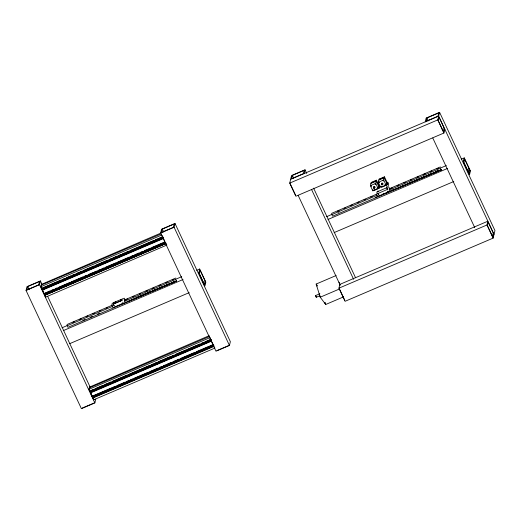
<?xml version="1.0" encoding="UTF-8"?>
<svg xmlns="http://www.w3.org/2000/svg" width="521" height="521" viewBox="0 0 521 521"><rect width="100%" height="100%" fill="white"/><g stroke="black" fill="none" stroke-linecap="round" stroke-linejoin="round"><path stroke-width="0.78" d="M95.773 399.132L94.861 402.909L81.4 408.659L26.05 290.451L26.962 286.667L40.423 280.923L41.797 283.86M27.75 286.55L26.949 289.852L38.723 284.824L39.524 281.522L27.75 286.55L29.124 289.487M94.861 402.909L39.511 284.7L40.423 280.923M40.938 286.387L41.628 288.621M41.055 285.899L41.296 284.902M41.413 284.407L160.403 233.291M161.673 235.049L41.459 286.459M41.667 288.673C40.599 285.449 43.829 292.704 42.429 290.099L163.522 238.514M43.757 292.945L45.21 296.045L44.845 295.27L165.978 243.561M45.776 296.729L45.679 297.1L166.909 245.02M66.994 325.247L67.196 324.427L112.575 305.052M89.143 388.594L89.384 387.598M89.501 387.103L209.24 335.667M209.37 336.573L89.905 387.663M89.755 391.369L89.423 390.47M90.485 392.919L211.103 341.288M113.461 304.349L113.578 303.867L122.214 300.278L113.63 303.945M91.624 395.042L90.55 391.89M92.178 396.54C91.11 393.316 94.34 400.571 92.933 397.966L214.033 346.387M214.665 347.767L214.906 348.08L93.747 399.796L93.865 399.425M124.701 299.875L124.89 301.503M160.637 232.991L161.549 229.214L175.01 223.47L230.36 341.678L229.448 345.456L215.987 351.206L160.637 232.991L174.092 227.247L175.01 223.47M162.337 229.09L161.536 232.399L173.311 227.371L174.112 224.069L162.337 229.09L163.711 232.027M162.799 236.964L41.7 288.549M165.216 242.135L44.871 293.401M199.68 269.025L198.761 272.802L204.916 285.938L205.828 282.161L199.68 269.025L196.684 270.301M205.385 281.574L204.584 284.883L199.204 273.388L200.005 270.08L205.385 281.574L203.144 282.532M210.152 337.374L210.21 338.253M213.304 344.83L92.21 396.416M444.836 129.254L443.918 133.031L295.876 196.235L289.728 183.099L291.552 175.544L305.013 169.794L306.732 173.467M292.34 175.421L291.539 178.723L303.313 173.695L304.114 170.393L292.34 175.421L293.714 178.358M304.101 173.578L305.013 169.794M331.584 214.118L331.786 213.297L377.165 193.923M338.93 288.172L339.842 284.394L487.884 221.197L486.972 224.974L493.12 238.11L345.078 301.307L338.93 288.172L486.972 224.974M378.93 185.424L378.161 188.595L372.808 190.881L370.366 185.658L371.134 182.487L376.488 180.201L379.698 187.065L379.47 188.009L374.117 190.295M378.161 188.595L375.719 183.379L376.488 180.201M386.882 182.031L386.113 185.209L380.76 187.488L378.311 182.265L379.08 179.094L384.433 176.808L387.65 183.672L387.422 184.616L382.069 186.902M386.113 185.209L383.664 179.986L384.433 176.808M386.543 187.834L376.742 192.021L377.51 193.662L387.311 189.475L386.543 187.834L386.882 186.44M387.383 184.349L387.891 182.259L388.659 183.9L387.311 189.475M389.291 188.752L389.389 190.145M425.227 121.868L426.139 118.091L439.6 112.341L494.95 230.549L493.12 238.11M426.927 117.967L426.126 121.269L437.9 116.242L438.702 112.94L426.927 117.967L428.301 120.905M443.918 133.031L437.77 119.902L439.6 112.341M444.393 128.667L443.592 131.976L438.213 120.481L439.014 117.179L444.393 128.667L442.153 129.631M464.27 157.896L463.351 161.673L469.506 174.809L470.417 171.031L464.27 157.896L461.274 159.172M463.794 162.259L464.595 158.957M467.884 170.895L468.653 167.723M469.975 170.445L469.174 173.754L463.67 161.901L464.439 158.723L469.975 170.445L467.734 171.402M493.595 233.747L492.794 237.048L487.415 225.56L488.216 222.252L493.595 233.747L491.349 234.704M319.861 295.739L316.26 297.276L315.505 295.622L319.848 293.727M316.26 297.276L316.188 296.788M93.773 399.789L92.933 398.194M376.423 181.145L376.409 180.807M383.632 178.429L384.166 178.423M74.51 321.672L72.933 322.395M94.379 313.186L92.803 313.909M101.002 310.36L99.426 311.083M115.844 301.809L115.219 302.115M120.768 301.06L120.156 301.34M140.748 293.395L139.237 294.137M147.371 290.568L145.795 291.291M167.241 282.082L165.665 282.812M173.864 279.256L172.288 279.979M365.599 199.23L364.016 199.953M392.092 187.925L390.509 188.648M438.454 168.127L436.943 168.876M371.707 182.624L373.003 182.116L372.163 182.584M383.892 177.42L384.355 177.414L384.251 177.85M374.56 187.339L373.935 187.273M386.25 184.74L385.814 184.896L386.094 184.695M378.37 187.378L377.986 187.58M383.078 186.257L383.215 186.186M375.016 181.38C376.325 180.422 373.238 181.992 375.016 181.38A1.602 1.55 13.6 0 0 374.619 181.49M339.008 212.171L338.591 212.347M26.05 290.451L39.511 284.7M42.403 284.629L161.282 233.877M290.64 179.322L438.682 116.118L494.038 234.333M41.778 288.269L47.763 285.71M49.254 285.072L61.218 279.966M62.715 279.328L64.956 278.37M66.454 277.732L70.941 275.817M72.432 275.179L74.679 274.222M76.17 273.584L78.417 272.626M79.915 271.988L82.155 271.031M83.653 270.392L94.119 265.925M95.617 265.287L107.573 260.174M109.071 259.536L111.318 258.579M112.81 257.941L117.297 256.026M118.795 255.388L121.035 254.43M122.533 253.792L124.773 252.835M126.271 252.197L128.511 251.239M130.009 250.601L153.936 240.389M155.427 239.751L157.674 238.794M159.166 238.156L162.161 236.879M289.728 183.099L437.77 119.902M42.071 288.894L163.197 237.185M42.142 289.005L163.268 237.296L42.201 289.162M42.494 289.787L163.62 238.077M44.2 293.44L50.185 290.881M51.677 290.243L53.923 289.285M55.415 288.647L56.913 288.009M59.153 287.051L69.625 282.584M71.117 281.946L83.08 276.84M84.578 276.202L86.818 275.244M88.316 274.606L92.803 272.691M94.294 272.053L96.541 271.096M98.033 270.458L100.279 269.5M101.771 268.862L104.018 267.905M105.509 267.266L115.981 262.792M117.472 262.154L129.436 257.048M130.934 256.41L133.174 255.453M134.672 254.815L139.159 252.9M140.65 252.262L142.897 251.304M144.395 250.666L146.635 249.709M148.133 249.071L150.374 248.113M151.871 247.475L164.577 242.05M44.493 294.065L165.619 242.356M44.559 294.176L165.691 242.467M44.617 294.332L165.75 242.623M44.91 294.958L166.043 243.248M45.06 295.153L86.18 277.595M87.678 276.957L132.542 257.81M134.034 257.172L165.437 243.763M370.906 183.431L376.26 181.145L379.47 188.009M378.852 180.038L384.205 177.752L387.422 184.616M370.366 185.658L375.719 183.379M378.311 182.265L383.664 179.986M124.48 299.972L175.818 278.058M62.103 327.755L67.333 325.521M175.753 279.236L181.731 276.684M67.242 325.729L112.64 306.335M124.526 301.275L175.877 279.341M389.07 188.843L440.408 166.928M82.813 320.448L85.053 319.497M90.153 317.315L92.36 316.371M97.518 314.176L99.726 313.232M136.463 297.543L138.729 296.579M140.188 295.954L142.422 294.997M143.881 294.378L146.088 293.44M147.56 292.809L149.768 291.871M123.256 303.274L112.953 307.65L111.807 305.124L112.236 303.339L113.956 302.603L113.845 303.053L113.923 302.434L122.591 298.878M127.704 301.561L176.586 280.943L154.196 290.249M147.573 293.076L176.586 280.943L67.964 327.312L67.45 326.283M326.693 216.625L331.923 214.391M440.343 168.114L446.321 165.554M331.831 214.606L377.23 195.206M389.115 190.145L440.466 168.211M63.432 330.575L183.06 279.503M375.1 197.492L377.334 196.541M382.427 194.366L384.661 193.415M388.601 191.735L390.809 190.79M392.215 190.191L394.449 189.234M436.07 171.461L438.343 170.497M387.845 192.145L377.543 196.521L376.396 194.001M385.67 193.258L441.176 169.813L418.786 179.12M392.17 190.484L441.176 169.813L332.554 216.182L332.046 215.153M398.917 187.606L441.176 169.813L412.039 181.998M328.022 219.445L447.65 168.381M69.58 343.71L189.214 292.639M334.169 232.581L453.804 181.51M343.489 296.905L325.723 304.485L320.226 297.211L316.156 284.056L336.143 275.524M209.012 338.064L89.378 389.135L89.176 388.692M91.364 390.327L93.604 389.363M95.102 388.725L103.327 385.214M104.819 384.576L107.066 383.619M108.557 382.981L110.804 382.023M112.295 381.385L127.254 375.003M129.495 374.045L139.96 369.578M141.458 368.94L149.683 365.429M151.181 364.791L153.421 363.834M154.919 363.196L157.16 362.232M158.658 361.594L170.621 356.488M172.112 355.85L173.61 355.211M175.851 354.254L186.323 349.786M187.814 349.148L196.039 345.638M197.537 345L199.777 344.042M201.275 343.404L203.516 342.447M205.013 341.809L210.243 339.575M89.788 391.245L210.914 339.536M89.443 390.398L90.159 391.59L211.285 339.881M90.159 391.59L211.357 339.992M90.511 392.795L90.875 393.57L90.283 391.857L211.415 340.148M90.576 392.482L210.959 341.092M320.226 297.211L339.471 288.992M92.289 396.136L111.728 387.832M113.226 387.194L115.467 386.237M116.965 385.599L125.19 382.088M126.681 381.45L128.928 380.493M130.419 379.855L132.666 378.897M134.157 378.259L148.368 372.196M149.859 371.558L158.084 368.047M159.582 367.403L161.823 366.445M163.32 365.807L165.561 364.85M167.059 364.212L171.546 362.297M173.037 361.659L175.284 360.701M176.775 360.063L179.022 359.106M180.513 358.468L194.724 352.404M196.215 351.766L208.179 346.66M209.676 346.022L211.917 345.065M92.582 396.761L213.708 345.052M92.647 396.872L213.779 345.163L92.705 397.028M92.999 397.653L214.124 345.944M82.298 408.06L94.073 403.033M216.886 350.607L228.66 345.579M120.957 304.44L176.586 280.943L134.327 298.735M406.165 184.519L441.176 169.813M114.907 303.6L115.48 303.274M159.107 285.658L160.605 284.863M120.514 299.855L121.139 299.523M86.252 316.761L87.743 315.967M42.442 288.777L42.103 288.302M315.524 295.576L316.019 296.351M41.517 284.043L41.778 284.427M89.605 386.738L89.866 387.123M430.255 171.683L431.818 170.908M423.632 174.509L425.195 173.74M417.008 177.335L418.571 176.567M410.385 180.162L411.948 179.393M403.762 182.988L405.325 182.22M397.139 185.821L398.702 185.046M370.639 197.127L372.209 196.358M357.393 202.786L358.956 202.011M350.77 205.613L352.333 204.838M344.147 208.439L345.71 207.671M337.523 211.265L339.086 210.497M152.419 288.465L153.982 287.696M132.542 296.944L134.112 296.175M125.919 299.777L127.489 299.002M106.05 308.256L107.613 307.488M79.557 319.568L81.12 318.793M45.666 297.1L44.845 295.498M379.477 195.772L378.767 194.821M320.154 296.156L320.148 296.586M388.855 187.078L389.649 188.641M316.156 284.056L317.068 285.267M122.709 299.158L124.265 298.207L125.372 300.441M93.676 397.972L93.252 397.412L93.461 398.865M317.015 286.146L316.618 284.967L317.029 285.638M90.192 390.997L90.413 391.447M90.394 391.844L90.042 390.965M92.673 396.273L92.94 397.158L92.256 395.465M387.318 191.07L387.767 192.015M123.177 303.137L122.728 302.193M432.788 138.019L474.735 227.592M313.609 188.153L355.55 277.726M311.662 189.729L353.603 279.302M298.201 195.473L340.148 285.046M290.164 183.685L295.55 195.173M339.366 288.758L344.752 300.252M174.092 227.247L229.448 345.456M163.555 238.618L164.851 241.386M165.978 243.789L166.544 245M210.276 338.389L210.842 339.607M211.969 342.004L213.265 344.778M47.645 296.345L89.931 386.654M41.817 284.967L41.446 284.512M89.534 387.207L89.742 387.644M41.341 284.954L41.543 285.397M89.423 387.65L89.632 388.093M41.087 285.996L41.289 286.439M40.977 286.446L41.244 287.351M89.332 390.047L89.065 389.141L89.716 391.317M43.517 292.424L41.999 288.458M42.429 290.327L44.051 293.792M90.517 393.023L92.139 396.488M162.187 235.694L162.024 235.284M320.213 296.762L320.623 297.432L320.461 296.736M325.097 302.877L325.28 303.548L324.687 302.414M44.396 293.525L44.858 294.463L44.799 294.059M339.034 282.174L339.998 285.267M325.241 302.942L325.723 304.485M381.652 184.18A0.729 0.703 13.6 0 1 381.913 183.092A0.729 0.703 13.6 0 1 382.928 183.633A0.729 0.703 13.6 0 1 382.14 184.441M378.038 191.083L377.959 191.435L378.051 191.064M370.9 185.86L371.447 186.069L370.9 185.86M372.841 190.002L373.388 190.204L372.841 190.002M373.798 187.521C374.104 188.908 374.97 186.707 373.798 187.521M375.14 184.056L375.687 184.258L375.14 184.056M377.08 188.192L377.627 188.394L377.08 188.192M378.852 182.474L379.399 182.676L378.884 182.409M380.786 186.609L381.333 186.811L380.825 186.544M381.743 184.128C382.056 185.522 382.915 183.294 381.743 184.128M381.873 183.607C382.186 185.001 383.039 182.773 381.873 183.607M383.091 180.663L383.638 180.865L383.091 180.663M385.026 184.799L385.573 185.001L385.026 184.799M374.996 189.748L375.511 189.527L374.996 189.748M382.362 178.084L383.384 177.648L382.362 178.084M386.126 184.994L386.634 184.779L386.126 184.994M379.926 179.113L380.955 178.723L379.926 179.113M378.721 194.704L378.239 193.662L378.721 194.704M114.132 305.827L113.65 304.785L114.132 305.827M381.522 184.701A0.729 0.703 13.6 0 0 382.766 184.512A0.729 0.703 13.6 0 0 381.965 183.561A0.729 0.703 13.6 0 0 381.522 184.701M373.7 187.573A0.729 0.703 13.6 0 0 374.944 187.384A0.729 0.703 13.6 0 0 374.143 186.433A0.729 0.703 13.6 0 0 373.7 187.573M373.577 188.088A0.729 0.703 13.6 0 0 374.82 187.905A0.729 0.703 13.6 0 0 374.019 186.954A0.729 0.703 13.6 0 0 373.577 188.088"/></g></svg>
